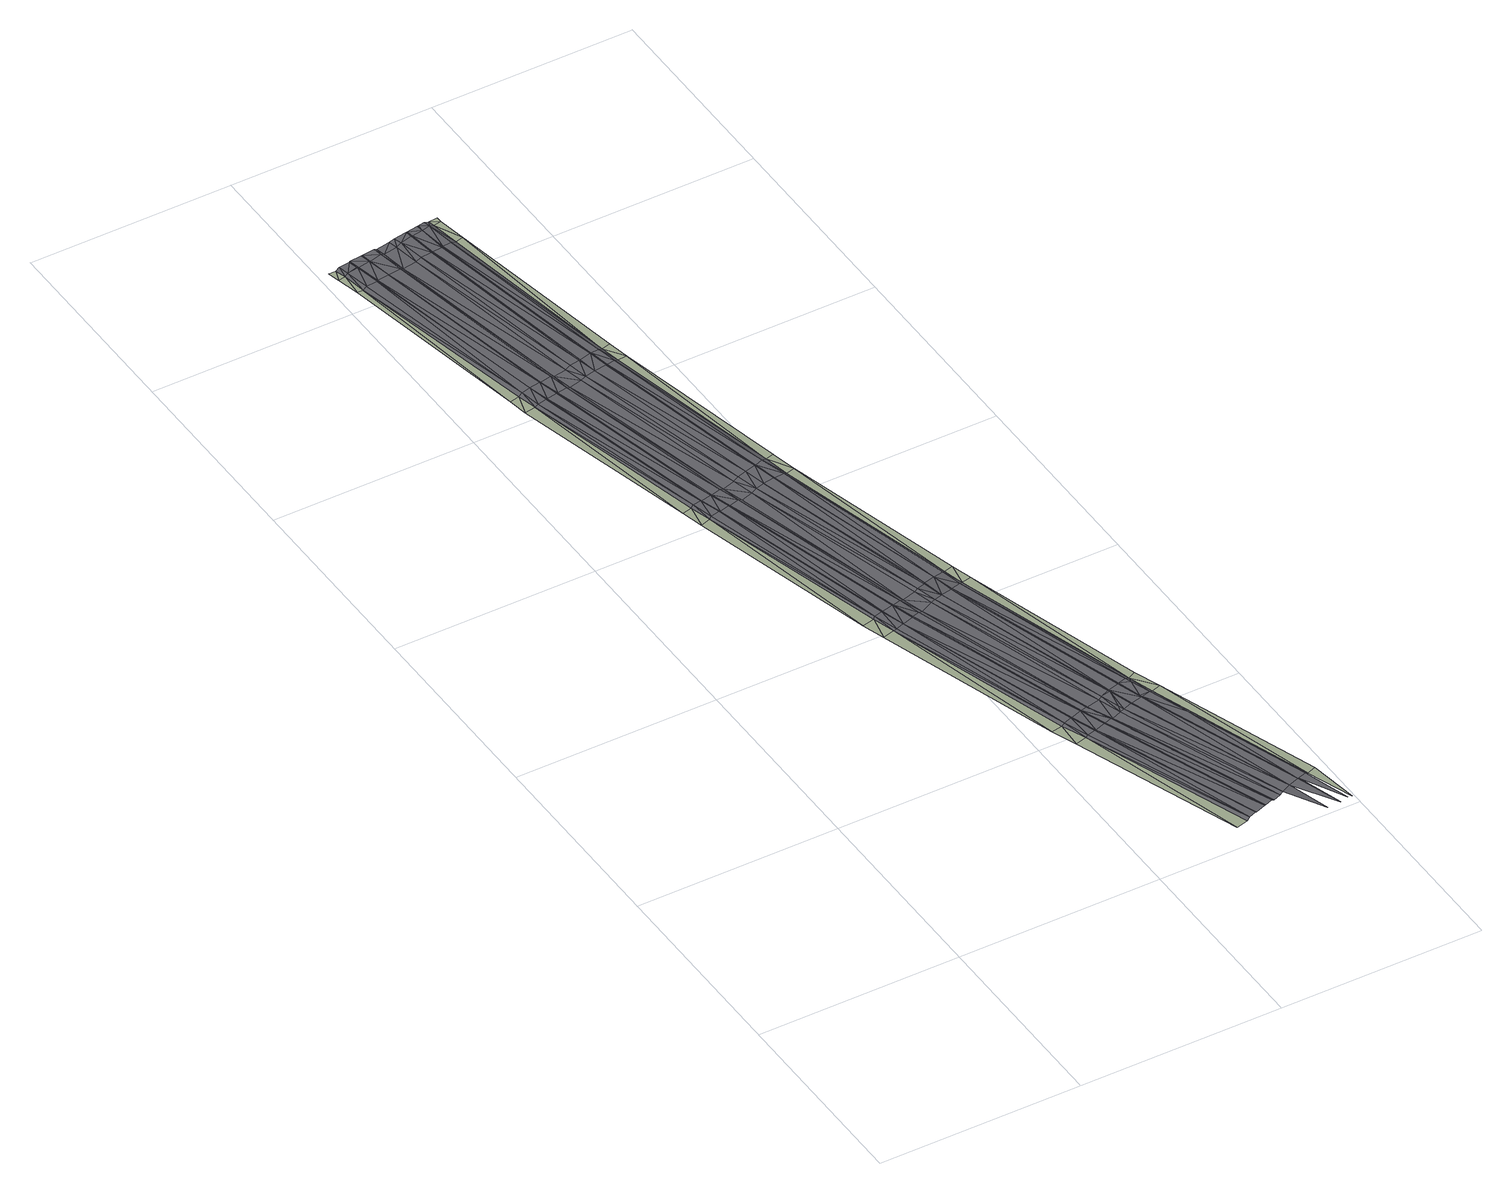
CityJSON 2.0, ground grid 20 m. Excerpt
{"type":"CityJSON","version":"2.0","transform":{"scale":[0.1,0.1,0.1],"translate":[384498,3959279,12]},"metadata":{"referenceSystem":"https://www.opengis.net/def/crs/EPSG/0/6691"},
"CityObjects":{
"railway1":{"type":"Railway","attributes":{"name":"東北線","RailwayRouteAttribute.operatorType":"2","RailwayRouteAttribute.operator":"東日本旅客鉄道","RailwayRouteAttribute.railwayType":"11","RailwayRouteAttribute.startStation":"東京駅","RailwayRouteAttribute.endStation":"盛岡駅"},"geometry":[{"type":"MultiSurface","lod":"3","boundaries":[[[0,1,2]],[[1,3,4]],[[5,0,6]],[[2,1,4]],[[6,0,2]],[[7,5,8]],[[3,9,10]],[[4,3,10]],[[8,5,6]],[[2,4,11]],[[2,11,6]],[[4,12,11]],[[10,9,13]],[[9,14,13]],[[10,15,4]],[[4,15,12]],[[16,7,8]],[[6,17,8]],[[6,11,18]],[[18,17,6]],[[13,15,10]],[[19,7,16]],[[20,18,11]],[[21,15,13]],[[11,12,22]],[[23,12,15]],[[22,20,11]],[[24,17,18]],[[12,23,22]],[[8,17,16]],[[25,19,26]],[[20,24,18]],[[27,23,15]],[[13,28,21]],[[26,19,16]],[[13,14,29]],[[15,21,27]],[[30,22,23]],[[31,22,30]],[[29,28,13]],[[16,17,32]],[[17,24,32]],[[20,22,31]],[[21,33,27]],[[31,24,20]],[[34,24,31]],[[23,27,35]],[[26,16,36]],[[37,25,26]],[[33,21,28]],[[35,27,38]],[[16,32,36]],[[38,27,33]],[[35,39,23]],[[30,23,40]],[[34,41,24]],[[31,30,42]],[[23,43,40]],[[34,31,44]],[[33,45,38]],[[46,41,34]],[[32,24,41]],[[30,40,42]],[[23,39,43]],[[45,33,28]],[[36,32,47]],[[35,38,39]],[[43,48,40]],[[49,25,37]],[[31,42,44]],[[40,48,50]],[[34,44,46]],[[26,36,37]],[[40,50,42]],[[32,41,47]],[[43,51,48]],[[42,50,52]],[[48,53,50]],[[39,51,43]],[[42,52,44]],[[38,54,39]],[[55,52,50]],[[44,52,56]],[[46,47,41]],[[57,58,38]],[[38,45,57]],[[47,59,36]],[[39,60,51]],[[54,60,39]],[[52,61,56]],[[59,62,36]],[[63,49,64]],[[65,48,51]],[[38,58,54]],[[50,53,55]],[[37,36,62]],[[64,49,37]],[[66,63,67]],[[60,68,51]],[[67,63,64]],[[53,48,65]],[[61,52,55]],[[44,56,69]],[[46,44,69]],[[70,71,56]],[[53,72,55]],[[54,73,60]],[[47,46,74]],[[65,75,53]],[[64,37,76]],[[56,61,70]],[[77,67,64]],[[51,68,65]],[[55,72,78]],[[37,62,76]],[[76,77,64]],[[53,75,72]],[[55,78,61]],[[69,56,71]],[[58,73,54]],[[46,69,74]],[[65,68,75]],[[61,78,79]],[[73,80,60]],[[68,81,75]],[[69,71,74]],[[70,61,82]],[[60,80,68]],[[74,71,83]],[[61,79,82]],[[47,74,84]],[[85,77,76]],[[75,86,72]],[[87,71,70]],[[59,47,84]],[[81,86,75]],[[76,62,88]],[[89,83,71]],[[88,90,76]],[[90,85,76]],[[68,91,81]],[[78,72,92]],[[79,93,82]],[[70,82,87]],[[62,59,88]],[[87,89,71]],[[80,91,68]],[[94,86,81]],[[79,78,93]],[[84,88,59]],[[95,78,92]],[[72,86,92]],[[96,88,84]],[[93,78,95]],[[96,90,88]],[[97,90,96]],[[74,83,98]],[[87,82,99]],[[85,90,97]],[[84,74,98]],[[82,100,99]],[[82,93,100]],[[92,101,95]],[[86,102,92]],[[103,97,96]],[[83,89,98]],[[104,81,91]],[[86,94,102]],[[89,87,105]],[[106,102,94]],[[95,107,93]],[[92,102,101]],[[95,101,107]],[[87,99,105]],[[94,108,106]],[[94,81,104]],[[96,84,103]],[[93,109,100]],[[101,110,107]],[[93,107,109]],[[102,111,101]],[[94,112,108]],[[106,113,102]],[[84,98,103]],[[113,106,108]],[[100,114,99]],[[114,105,99]],[[104,112,94]],[[110,115,107]],[[100,109,116]],[[107,117,109]],[[118,97,103]],[[119,113,108]],[[107,115,117]],[[101,111,110]],[[103,98,120]],[[121,116,109]],[[102,113,111]],[[100,116,114]],[[103,120,118]],[[115,110,117]],[[89,105,122]],[[112,123,108]],[[118,120,124]],[[117,110,125]],[[126,121,109]],[[98,89,122]],[[127,128,105]],[[98,122,120]],[[125,126,117]],[[129,110,111]],[[109,117,126]],[[127,105,114]],[[129,111,113]],[[108,123,119]],[[113,119,130]],[[129,113,130]],[[131,124,120]],[[114,116,132]],[[119,123,130]],[[130,133,129]],[[116,121,132]],[[125,110,134]],[[110,129,135]],[[114,132,127]],[[122,105,128]],[[120,122,131]],[[110,135,134]],[[136,121,126]],[[127,132,137]],[[138,124,131]],[[129,139,135]],[[126,125,140]],[[130,123,133]],[[129,133,139]],[[125,134,140]],[[140,136,126]],[[135,141,134]],[[122,128,131]],[[135,142,141]],[[139,142,135]],[[143,137,132]],[[144,128,127]],[[132,121,145]],[[146,138,131]],[[131,128,147]],[[147,146,131]],[[133,148,139]],[[139,148,142]],[[141,149,134]],[[145,143,132]],[[133,150,148]],[[140,134,151]],[[152,141,142]],[[121,136,145]],[[123,153,133]],[[154,142,148]],[[133,155,150]],[[150,156,148]],[[157,151,134]],[[140,151,136]],[[127,137,144]],[[136,151,158]],[[159,157,134]],[[153,155,133]],[[134,149,159]],[[160,146,147]],[[149,141,152]],[[151,157,158]],[[143,145,161]],[[152,142,154]],[[148,156,154]],[[147,128,162]],[[163,159,149]],[[164,150,155]],[[162,160,147]],[[156,150,164]],[[165,149,152]],[[166,161,145]],[[162,128,144]],[[167,157,159]],[[137,143,168]],[[167,159,163]],[[165,152,154]],[[169,170,158]],[[165,154,156]],[[163,149,165]],[[136,158,171]],[[158,157,169]],[[145,136,171]],[[144,137,168]],[[155,153,164]],[[172,165,156]],[[172,156,164]],[[171,166,145]],[[173,157,167]],[[161,174,143]],[[163,175,167]],[[165,176,163]],[[153,177,164]],[[173,169,157]],[[171,158,170]],[[172,178,165]],[[176,175,163]],[[179,169,173]],[[172,164,177]],[[180,176,165]],[[175,181,167]],[[167,181,173]],[[162,144,182]],[[178,180,165]],[[144,168,182]],[[183,178,172]],[[179,184,169]],[[184,170,169]],[[160,162,185]],[[186,174,161]],[[183,172,177]],[[171,170,166]],[[173,181,179]],[[162,182,185]],[[166,170,187]],[[168,143,174]],[[170,184,187]],[[161,166,186]],[[168,174,182]],[[181,188,179]],[[189,184,179]],[[190,178,183]],[[188,191,179]],[[187,184,192]],[[185,182,193]],[[192,194,187]],[[189,192,184]],[[182,174,195]],[[179,191,189]],[[166,187,196]],[[182,195,193]],[[197,192,189]],[[174,186,195]],[[186,166,196]],[[195,186,198]],[[198,193,195]],[[189,191,197]],[[199,193,198]],[[186,196,198]],[[197,200,192]],[[196,187,194]],[[191,201,197]],[[200,194,192]],[[198,202,199]],[[198,196,202]],[[194,202,196]],[[199,202,203]],[[204,200,197]],[[201,205,197]],[[203,202,206]],[[207,206,202]],[[202,194,207]],[[207,194,200]],[[197,205,204]],[[208,206,207]],[[204,207,200]],[[209,208,207]],[[210,207,204]],[[210,209,207]],[[204,205,210]],[[210,211,209]],[[205,211,210]],[[211,212,209]]],"semantics":{"surfaces":[{"type":"AuxiliaryTrafficArea"},{"type":"TrafficArea","function":"8120"},{"type":"TrafficArea","function":"8112"},{"type":"TrafficArea","function":"8111"}],"values":[0,0,0,0,0,0,0,0,0,1,1,1,0,0,1,1,0,1,1,1,1,0,1,1,1,1,1,1,1,1,0,1,1,1,0,0,1,2,2,1,1,1,2,1,2,2,2,1,0,1,2,1,2,3,3,2,3,3,3,2,2,1,3,3,1,1,3,2,0,3,2,3,1,2,1,2,2,1,2,2,3,1,2,2,3,2,1,2,2,1,1,0,1,3,1,1,0,0,1,0,1,1,2,3,1,1,2,3,1,1,1,1,1,1,1,1,1,1,2,2,3,1,1,1,1,2,1,1,2,1,3,1,1,1,2,1,1,1,1,1,1,1,1,1,1,1,1,1,1,2,1,1,2,1,2,2,2,1,2,3,1,1,1,1,3,1,1,1,1,1,1,1,1,1,1,1,3,1,1,1,1,1,1,3,1,1,1,1,1,1,1,3,1,1,1,2,1,1,1,2,2,1,1,2,2,1,1,1,1,2,2,1,1,2,1,2,2,1,1,2,3,1,3,3,1,1,1,3,3,1,1,3,3,3,3,3,3,2,1,2,2,1,1,1,1,1,1,2,2,1,1,2,2,1,3,3,1,2,1,1,2,1,2,1,2,1,1,1,1,2,1,1,1,1,1,1,1,1,3,1,1,1,1,1,1,1,1,2,1,3,1,1,1,1,3,1,2,0,0,1,1,2,0,0,1,1,0,0,0,1,0,1,0,1,1,1,2,1,2,0,1,2,1,1,3,1,0,1,0,0,1,1,1,1,1,0,2,1,1,2,3,2,2,0,2,3,1,2,0,1,3,3,2,3,1,0,2,1,1,1,0,1,1,1,1,1,0,0,0,0]}}]},
"railway2":{"type":"Railway","attributes":{"name":"東北線","RailwayRouteAttribute.operatorType":"2","RailwayRouteAttribute.operator":"東日本旅客鉄道","RailwayRouteAttribute.railwayType":"11","RailwayRouteAttribute.startStation":"東京駅","RailwayRouteAttribute.endStation":"盛岡駅"},"geometry":[{"type":"MultiSurface","lod":"3","boundaries":[[[112,213,123]],[[123,214,153]],[[153,215,216]],[[216,217,177]],[[218,190,183]]],"semantics":{"surfaces":[{"type":"TrafficArea","function":"8120"},{"type":"TrafficArea","function":"8111"},{"type":"TrafficArea","function":"8112"},{"type":"AuxiliaryTrafficArea"}],"values":[0,1,2,0,3]}}]}
},
"vertices":[
[155,414,14],[162,392,14],[167,417,14],[221,212,12],[174,395,14],[105,598,16],[115,601,16],[100,620,16],[109,622,16],[230,187,13],[232,214,12],[169,418,16],[177,395,15],[241,190,13],[291,23,11],[235,215,14],[65,806,16],[112,623,18],[117,602,18],[54,804,16],[126,604,18],[244,191,14],[177,420,16],[185,398,15],[120,624,18],[51,823,16],[60,825,16],[243,218,14],[306,27,13],[303,26,11],[178,420,16],[127,604,18],[68,806,18],[252,193,14],[121,624,18],[244,218,14],[64,826,18],[20,1015,16],[253,193,14],[255,222,14],[189,423,16],[77,808,18],[137,606,18],[196,401,15],[131,626,18],[314,30,13],[78,808,18],[73,828,18],[197,402,15],[14,1015,16],[190,423,16],[256,222,14],[138,606,18],[204,404,15],[264,197,14],[198,425,16],[132,626,18],[315,30,13],[325,34,13],[35,1017,18],[265,197,14],[148,609,18],[24,1016,18],[9,1037,16],[16,1038,16],[262,224,14],[6,1049,16],[13,1049,16],[272,200,14],[89,810,18],[142,629,18],[90,810,18],[208,405,14],[326,34,13],[84,830,18],[264,225,12],[19,1039,18],[17,1050,18],[202,426,14],[152,609,16],[334,37,13],[274,200,13],[146,630,16],[85,830,18],[36,1018,18],[28,1051,18],[277,228,12],[100,812,18],[30,1041,18],[96,832,18],[30,1042,18],[337,38,11],[221,411,14],[164,613,16],[284,204,13],[216,430,14],[31,1041,18],[29,1052,18],[48,1019,18],[104,813,16],[159,634,16],[225,412,15],[280,229,14],[43,1043,18],[345,41,11],[100,833,16],[286,211,14],[219,431,16],[288,205,14],[169,614,18],[233,414,15],[289,233,14],[348,42,13],[290,231,14],[117,816,16],[232,415,15],[164,635,18],[227,433,16],[41,1053,18],[297,208,14],[44,1043,18],[173,638,18],[61,1021,18],[357,46,13],[42,1053,18],[228,434,16],[178,616,18],[113,835,16],[64,1022,16],[290,233,14],[298,208,14],[56,1046,18],[122,817,18],[309,211,14],[239,437,16],[244,416,15],[184,641,18],[118,836,18],[55,1055,18],[301,236,14],[189,618,18],[245,417,15],[302,237,14],[128,838,18],[78,1024,16],[132,819,18],[58,1056,16],[60,1047,16],[309,213,14],[254,419,15],[310,211,14],[190,618,18],[310,239,14],[368,50,13],[312,233,14],[365,60,13],[319,213,14],[200,619,18],[185,641,18],[249,439,16],[72,1058,16],[129,838,18],[74,1049,16],[257,420,14],[333,174,14],[314,240,12],[141,841,18],[252,440,14],[84,1025,18],[193,644,18],[146,821,18],[145,821,18],[322,214,13],[203,620,16],[95,1026,18],[261,443,14],[267,422,14],[377,53,13],[331,217,13],[198,645,16],[322,244,12],[212,622,16],[79,1050,18],[380,54,11],[154,822,18],[77,1058,18],[96,1026,18],[142,841,18],[206,647,16],[158,823,16],[389,57,11],[167,824,16],[150,842,18],[90,1060,18],[107,1028,18],[91,1053,18],[106,1027,18],[154,843,16],[92,1053,18],[91,1060,18],[116,1029,18],[163,845,16],[103,1055,18],[102,1062,18],[121,1029,16],[129,1031,16],[103,1062,18],[111,1057,18],[110,1063,18],[115,1064,16],[116,1058,16],[124,1059,16],[124,1065,16],
[371,6,11],[384,6,11],[384,7,11],[369,50,13],[393,9,11],[398,10,9]
]}
